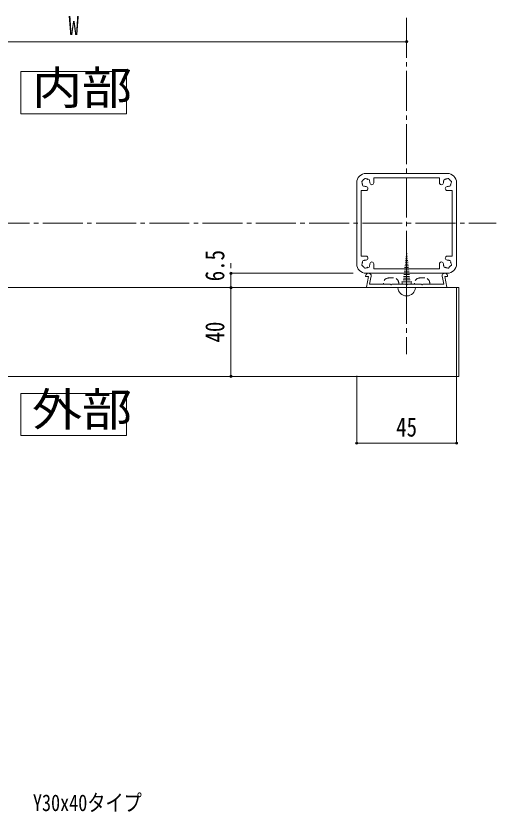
# Model space of a CAD drawing. Units: millimetres at full size; details may follow other scales. Extents: x -1601 to 2776, y -1131 to 1131.
# Drawn here: x 2343 to 2776, y 282 to 1000 of the extents above; entities that cross this region are included whole.
import ezdxf
from ezdxf.enums import TextEntityAlignment as Align

# ---------------------------------------------------------------- set-up
doc = ezdxf.new("R2010")
doc.units = ezdxf.units.MM
doc.header["$LTSCALE"] = 4
doc.header["$PDMODE"] = 32
doc.header["$PDSIZE"] = 2
doc.linetypes.add('CHAIN2', pattern=[12, 9, -1, 1, -1])
doc.linetypes.add('DASHED1', pattern=[1.8, 1.2, -0.6])
for name, color, linetype, lineweight in [('0-0_0', 7, 'Continuous', 18), ('0-1_1手摺寸法', 3, 'Continuous', 18), ('0-6_3中心線', 2, 'CHAIN2', 18), ('0-7_41ｱﾙﾐ', 6, 'Continuous', 18), ('0-8_42ｱﾙﾐ部品', 6, 'Continuous', 18), ('1-0_P4-12', 7, 'Continuous', 18)]:
    doc.layers.add(name, color=color, linetype=linetype, lineweight=lineweight)
doc.styles.add('ＭＳ ゴシック', font='')
doc.styles.get('ＭＳ ゴシック').set_extended_font_data('MS Gothic')

msp = doc.modelspace()

# ---------------------------------------------------------------- linework, layer by layer
at = {"layer": '0-0_0'}
for p, q in [((2660.726, 764.553), (2658.226, 764.553)), ((2729.549, 764.553), (2732.049, 764.553))]:
    msp.add_line(p, q, dxfattribs=at)
at = {"layer": '0-0_0', "linetype": 'DASHED1'}
for p, q in [((2678.852, 763.267), (2683.424, 763.267)), ((2706.852, 763.267), (2711.424, 763.267)), ((2674.281, 758.696), (2674.281, 758.01)), ((2674.738, 757.553), (2687.538, 757.553)), ((2687.995, 758.696), (2687.995, 758.01)), ((2702.281, 758.696), (2702.281, 758.01)), ((2702.738, 757.553), (2715.538, 757.553)), ((2715.995, 758.696), (2715.995, 758.01))]:
    msp.add_line(p, q, dxfattribs=at)
for centre, radius, start, end in [((2678.852, 758.696), 4.572, 90, 180), ((2683.424, 758.696), 4.572, 0, 90), ((2706.852, 758.696), 4.572, 90, 180), ((2711.424, 758.696), 4.572, 0, 90), ((2674.738, 758.01), 0.457, 180, 270), ((2687.538, 758.01), 0.457, 270, 0), ((2702.738, 758.01), 0.457, 180, 270), ((2715.538, 758.01), 0.457, 270, 0)]:
    msp.add_arc(centre, radius, start, end, dxfattribs=at)
at = {"layer": '0-1_1手摺寸法'}
for p, q in [((2695.138, 976.287), (2095.138, 976.287)), ((2099.738, 976.287), (2690.538, 976.287)), ((2695.138, 974.821), (2695.138, 976.287)), ((2536.848, 772.153), (2536.848, 776.753)), ((2647.038, 767.553), (2536.848, 767.553)), ((2557.971, 754.553), (2536.848, 754.553)), ((2536.848, 754.553), (2536.848, 674.553)), ((2557.971, 754.553), (2536.848, 754.553)), ((2536.848, 679.153), (2536.848, 749.953)), ((2536.848, 749.953), (2536.848, 745.353)), ((2650.138, 675.053), (2650.138, 614.296)), ((2740.138, 675.053), (2740.138, 614.296)), ((2557.971, 674.553), (2536.848, 674.553)), ((2740.138, 614.296), (2650.138, 614.296)), ((2654.738, 614.296), (2735.538, 614.296))]:
    msp.add_line(p, q, dxfattribs=at)
at = {"layer": '0-1_1手摺寸法', "color": 4, "lineweight": 9}
for p, q in [((2695.138, 754.553), (2695.138, 793.642)), ((2694.598, 783.878), (2695.677, 783.878)), ((2694.778, 785.478), (2695.497, 785.478)), ((2694.958, 787.078), (2695.318, 787.078)), ((2693.7, 775.878), (2696.576, 775.878)), ((2693.88, 777.478), (2696.396, 777.478)), ((2694.059, 779.078), (2696.216, 779.078)), ((2694.239, 780.678), (2696.037, 780.678)), ((2694.419, 782.278), (2695.857, 782.278)), ((2692.98, 769.478), (2697.295, 769.478)), ((2693.16, 771.078), (2697.115, 771.078)), ((2693.34, 772.678), (2696.936, 772.678)), ((2693.52, 774.278), (2696.756, 774.278)), ((2692.082, 761.478), (2698.194, 761.478)), ((2692.262, 763.078), (2698.014, 763.078)), ((2692.441, 764.678), (2697.834, 764.678)), ((2692.621, 766.278), (2697.655, 766.278)), ((2692.801, 767.878), (2697.475, 767.878)), ((2691.138, 760.553), (2691.138, 757.553)), ((2691.902, 759.878), (2698.374, 759.878)), ((2699.138, 760.553), (2699.138, 757.553))]:
    msp.add_line(p, q, dxfattribs=at)
at = {"layer": '0-1_1手摺寸法', "color": 6}
msp.add_line((2695.138, 743.553), (2695.138, 773.553), dxfattribs=at)
at = {"layer": '0-1_1手摺寸法'}
msp.add_lwpolyline([(2536.848, 754.553), (2536.848, 767.553), (2536.848, 754.553)], dxfattribs=at)
at = {"layer": '0-1_1手摺寸法', "color": 4, "lineweight": 9}
msp.add_arc((2695.138, 755.09), 8.018, 183.839, 356.161, dxfattribs=at)
at = {"layer": '0-1_1手摺寸法'}
for p in [(2695.138, 976.287), (2536.848, 767.553), (2536.848, 754.553), (2536.848, 674.553), (2650.138, 614.296), (2740.138, 614.296)]:
    msp.add_point(p, dxfattribs=at)
at = {"layer": '0-6_3中心線'}
for p, q in [((2695.138, 997.904), (2695.138, 694.562)), ((1983.262, 812.553), (2775.752, 812.553))]:
    msp.add_line(p, q, dxfattribs=at)
at = {"layer": '0-7_41ｱﾙﾐ'}
for p, q in [((2658.226, 765.053), (2658.226, 764.553)), ((2658.833, 755.031), (2660.726, 764.553)), ((2661.639, 757.553), (2662.876, 763.777)), ((2728.637, 757.553), (2727.399, 763.777)), ((2731.443, 755.031), (2729.549, 764.553)), ((2732.049, 765.053), (2732.049, 764.553)), ((2731.05, 754.553), (2659.225, 754.553)), ((2680.549, 757.553), (2661.563, 757.553)), ((2680.811, 757.139), (2680.549, 757.553)), ((2681.487, 757.139), (2681.749, 757.553)), ((2694.549, 757.553), (2681.749, 757.553)), ((2694.811, 757.139), (2694.549, 757.553)), ((2695.487, 757.139), (2695.749, 757.553)), ((2695.749, 757.553), (2708.549, 757.553)), ((2708.811, 757.139), (2708.549, 757.553)), ((2709.487, 757.139), (2709.749, 757.553)), ((2709.749, 757.553), (2728.637, 757.553))]:
    msp.add_line(p, q, dxfattribs=at)
for centre, radius, start, end in [((2660.726, 765.053), 2.5, 329.316, 180), ((2729.549, 765.053), 2.5, 0, 210.684), ((2659.225, 754.953), 0.4, 168.753, 270), ((2681.149, 757.353), 0.4, 212.334, 270), ((2681.149, 757.353), 0.4, 270, 327.666), ((2695.149, 757.353), 0.4, 212.334, 270), ((2695.149, 757.353), 0.4, 270, 327.666), ((2709.149, 757.353), 0.4, 212.334, 270), ((2709.149, 757.353), 0.4, 270, 327.666), ((2731.05, 754.953), 0.4, 270, 11.247)]:
    msp.add_arc(centre, radius, start, end, dxfattribs=at)
at = {"layer": '0-8_42ｱﾙﾐ部品'}
for p, q in [((2658.538, 857.553), (2731.738, 857.553)), ((2650.138, 849.153), (2650.138, 775.953)), ((2665.538, 853.553), (2724.738, 853.553)), ((2665.538, 853.553), (2665.538, 849.153)), ((2724.738, 853.553), (2724.738, 849.153)), ((2740.138, 849.153), (2740.138, 775.953)), ((2658.538, 842.153), (2654.138, 842.153)), ((2654.138, 842.153), (2654.138, 782.953)), ((2731.738, 842.153), (2736.138, 842.153)), ((2736.138, 842.153), (2736.138, 782.953)), ((2658.538, 782.953), (2654.138, 782.953)), ((2731.738, 782.953), (2736.138, 782.953)), ((2665.538, 771.553), (2665.538, 775.953)), ((2658.538, 767.553), (2731.738, 767.553)), ((2742.138, 754.553), (1995.377, 754.553)), ((2740.138, 674.553), (2740.138, 754.553)), ((2742.138, 674.553), (2742.138, 754.553)), ((2742.138, 674.553), (1995.377, 674.553))]:
    msp.add_line(p, q, dxfattribs=at)
msp.add_lwpolyline([(2665.538, 771.553), (2724.738, 771.553), (2724.738, 775.953)], dxfattribs=at)
for centre, radius, start, end in [((2658.538, 849.153), 8.4, 90, 180), ((2731.738, 849.153), 8.4, 0, 90), ((2655.64, 849.93), 1, 165, 232.976), ((2655.64, 849.93), 1, 97.024, 165), ((2658.538, 849.153), 3.5, 180.359, 195), ((2658.538, 849.153), 3.5, 195, 209.641), ((2656.416, 847.032), 1, 157.024, 225), ((2658.538, 849.153), 3.5, 135, 149.641), ((2658.538, 849.153), 3.5, 120.359, 135), ((2657.761, 852.051), 1, 105, 172.976), ((2657.761, 852.051), 1, 37.024, 105), ((2658.538, 849.153), 3.5, 75, 89.641), ((2658.538, 849.153), 3.5, 60.359, 75), ((2660.659, 851.274), 1, 45, 112.976), ((2660.659, 851.274), 1, 337.024, 45), ((2658.538, 849.153), 3.5, 15, 29.641), ((2658.538, 849.153), 3.5, 0.359, 15), ((2663.788, 849.153), 1.75, 180, 0), ((2726.488, 849.153), 1.75, 180, 0), ((2731.738, 849.153), 3.5, 165, 179.641), ((2731.738, 849.153), 3.5, 150.359, 165), ((2729.616, 851.274), 1, 135, 202.976), ((2729.616, 851.274), 1, 67.024, 135), ((2731.738, 849.153), 3.5, 105, 119.641), ((2731.738, 849.153), 3.5, 90.359, 105), ((2732.514, 852.051), 1, 75, 142.976), ((2732.514, 852.051), 1, 7.024, 75), ((2731.738, 849.153), 3.5, 45, 59.641), ((2731.738, 849.153), 3.5, 30.359, 45), ((2733.859, 847.032), 1, 315, 22.976), ((2734.636, 849.93), 1, 15, 82.976), ((2731.738, 849.153), 3.5, 330.359, 345), ((2731.738, 849.153), 3.5, 345, 359.641), ((2734.636, 849.93), 1, 307.024, 15), ((2656.416, 847.032), 1, 225, 292.976), ((2658.538, 849.153), 3.5, 240.359, 255), ((2658.538, 849.153), 3.5, 255, 270), ((2658.538, 843.903), 1.75, 270, 90), ((2731.738, 843.903), 1.75, 90, 270), ((2731.738, 849.153), 3.5, 270, 285), ((2731.738, 849.153), 3.5, 285, 299.641), ((2733.859, 847.032), 1, 247.024, 315), ((2658.538, 781.203), 1.75, 270, 90), ((2731.738, 781.203), 1.75, 90, 270), ((2658.538, 775.953), 8.4, 180, 270), ((2655.64, 775.176), 1, 127.024, 195), ((2658.538, 775.953), 3.5, 165, 179.641), ((2658.538, 775.953), 3.5, 150.359, 165), ((2656.416, 778.074), 1, 135, 202.976), ((2656.416, 778.074), 1, 67.024, 135), ((2658.538, 775.953), 3.5, 105, 119.641), ((2658.538, 775.953), 3.5, 90, 105), ((2658.538, 775.953), 3.5, 345, 359.641), ((2663.788, 775.953), 1.75, 0, 180), ((2726.488, 775.953), 1.75, 0, 180), ((2731.738, 775.953), 3.5, 180.359, 195), ((2731.738, 775.953), 3.5, 75, 90), ((2731.738, 775.953), 8.4, 270, 0), ((2731.738, 775.953), 3.5, 60.359, 75), ((2733.859, 778.074), 1, 45, 112.976), ((2733.859, 778.074), 1, 337.024, 45), ((2731.738, 775.953), 3.5, 15, 29.641), ((2731.738, 775.953), 3.5, 0.359, 15), ((2734.636, 775.176), 1, 345, 52.976), ((2655.64, 775.176), 1, 195, 262.976), ((2658.538, 775.953), 3.5, 210.359, 225), ((2658.538, 775.953), 3.5, 225, 239.641), ((2657.761, 773.055), 1, 187.024, 255), ((2657.761, 773.055), 1, 255, 322.976), ((2658.538, 775.953), 3.5, 270.359, 285), ((2658.538, 775.953), 3.5, 285, 299.641), ((2660.659, 773.832), 1, 247.024, 315), ((2660.659, 773.832), 1, 315, 22.976), ((2658.538, 775.953), 3.5, 330.359, 345), ((2731.738, 775.953), 3.5, 195, 209.641), ((2729.616, 773.832), 1, 157.024, 225), ((2729.616, 773.832), 1, 225, 292.976), ((2731.738, 775.953), 3.5, 240.359, 255), ((2731.738, 775.953), 3.5, 255, 269.641), ((2732.514, 773.055), 1, 217.024, 285), ((2732.514, 773.055), 1, 285, 352.976), ((2731.738, 775.953), 3.5, 300.359, 315), ((2731.738, 775.953), 3.5, 315, 329.641), ((2734.636, 775.176), 1, 277.024, 345)]:
    msp.add_arc(centre, radius, start, end, dxfattribs=at)
at = {"layer": '1-0_P4-12'}
msp.add_line((2347.475, 659.234), (2347.475, 621.223), dxfattribs=at)
msp.add_lwpolyline([(2347.475, 911.288), (2442.801, 911.288), (2442.801, 949.299), (2347.475, 949.299)], close=True, dxfattribs=at)
msp.add_lwpolyline([(2347.475, 621.224), (2442.801, 621.224), (2442.801, 659.234), (2347.475, 659.234)], dxfattribs=at)

# ---------------------------------------------------------------- texts
at = {"layer": '0-0_0', "style": 'ＭＳ ゴシック', "width": 0.8}
msp.add_text('Y30x40タイプ', height=15.01, dxfattribs=at).set_placement((2358.339, 278.114), align=Align.BOTTOM_LEFT)
at = {"layer": '0-1_1手摺寸法', "color": 7, "style": 'ＭＳ ゴシック', "width": 0.8}
for s, p in [('W', (2390.428, 977.106)), ('45', (2685.717, 615.115))]:
    msp.add_text(s, height=17.27, dxfattribs=at).set_placement(p, align=Align.BOTTOM_LEFT)
for s, p in [('6.5', (2536.03, 760.322)), ('40', (2536.03, 705.132))]:
    msp.add_text(s, height=17.27, rotation=90, dxfattribs=at).set_placement(p, align=Align.BOTTOM_LEFT)
at = {"layer": '1-0_P4-12', "style": 'ＭＳ ゴシック', "width": 1.1}
for s, p in [('内部', (2357.534, 910.825)), ('外部', (2357.534, 620.76))]:
    msp.add_text(s, height=30.03, dxfattribs=at).set_placement(p, align=Align.BOTTOM_LEFT)

doc.saveas('drawing.dxf')
